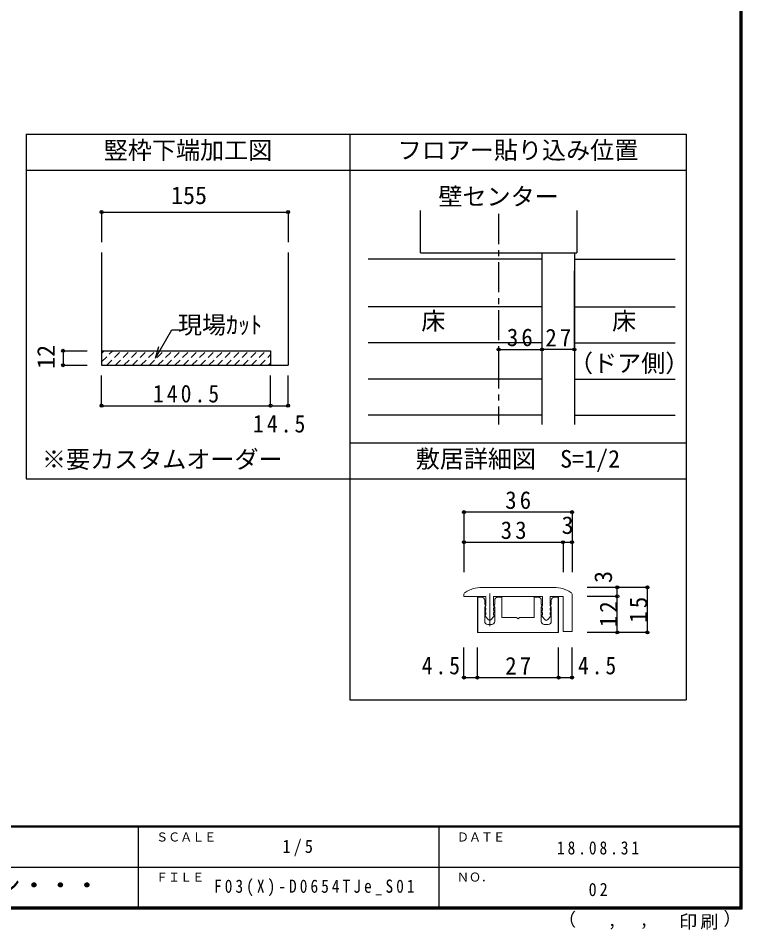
# Model space of a CAD drawing. Units: millimetres at full size, sheet at 1:5, with parts at other scales. Extents: x -973 to 977, y -718 to 696.
# Drawn here: x 375 to 977, y -718 to 40 of the extents above; entities that cross this region are included whole.
import ezdxf
from ezdxf.enums import TextEntityAlignment as Align

# ---------------------------------------------------------------- set-up
doc = ezdxf.new("R2010")
doc.units = ezdxf.units.MM
doc.header["$LTSCALE"] = 5
doc.header["$PDMODE"] = 32
doc.header["$PDSIZE"] = 2.5
doc.linetypes.add('CHAIN1', pattern=[8, 5, -1, 1, -1])
doc.linetypes.add('DASHED1', pattern=[1.8, 1.2, -0.6])
for name, color, linetype in [('0-0_補助線', 7, 'Continuous'), ('0-1_通り芯', 4, 'CHAIN1'), ('0-3_仕上', 7, 'Continuous'), ('0-4_枠', 3, 'Continuous'), ('0-A_文字', 3, 'Continuous'), ('0-B_寸法', 7, 'Continuous'), ('0-C_ﾊｯﾁ', 4, 'DASHED1'), ('0-D', 4, 'Continuous'), ('1-B_寸法', 7, 'Continuous'), ('F-1_通り芯', 6, 'Continuous'), ('F-A_文字', 7, 'Continuous')]:
    doc.layers.add(name, color=color, linetype=linetype)
doc.layers.add('1-7_金物', color=7, linetype='Continuous', lineweight=18)
doc.styles.add('ＭＳ ゴシック', font='')
doc.styles.get('ＭＳ ゴシック').set_extended_font_data('MS Gothic')

msp = doc.modelspace()

# ---------------------------------------------------------------- linework, layer by layer
at = {"layer": '0-1_通り芯'}
msp.add_line((774.586, -122.916), (774.586, -297.994), dxfattribs=at)
at = {"layer": '0-3_仕上'}
for p, q in [((709.586, -155.28), (709.586, -120.199)), ((839.586, -120.199), (839.586, -155.28)), ((709.586, -155.28), (839.586, -155.28))]:
    msp.add_line(p, q, dxfattribs=at)
at = {"layer": '0-4_枠'}
for p, q in [((444.676, -154.993), (444.676, -248.625)), ((599.676, -154.993), (599.676, -248.625)), ((810.586, -155.28), (810.586, -297.994)), ((837.586, -155.28), (837.586, -297.994)), ((444.676, -236.625), (585.176, -236.625)), ((585.176, -236.625), (585.176, -248.625))]:
    msp.add_line(p, q, dxfattribs=at)
at = {"layer": '0-A_文字'}
for p, q in [((382.073, -56.667), (382.073, -343.192)), ((930.501, -56.667), (930.501, -526.667)), ((382.073, -86.667), (650.928, -86.667)), ((650.928, -86.667), (930.501, -86.667)), ((650.928, -313.192), (930.501, -313.192)), ((382.073, -343.192), (650.928, -343.192)), ((650.928, -343.192), (930.501, -343.192)), ((650.928, -526.667), (930.501, -526.667))]:
    msp.add_line(p, q, dxfattribs=at)
at = {"layer": '0-A_文字', "color": 7}
msp.add_line((489.57, -242.832), (492.158, -233.173), dxfattribs=at)
at = {"layer": '0-A_文字'}
for points in [[(382.073, -56.667), (650.928, -56.667), (930.501, -56.667)], [(650.928, -56.667), (650.928, -343.192), (650.928, -526.667)]]:
    msp.add_lwpolyline(points, dxfattribs=at)
at = {"layer": '0-A_文字', "color": 7}
msp.add_lwpolyline([(489.57, -242.832), (503.138, -219.332), (509.957, -219.332)], dxfattribs=at)
at = {"layer": '0-B_寸法', "color": 4}
for p, q in [((444.676, -121.321), (599.676, -121.321)), ((444.676, -121.321), (444.676, -146.321)), ((599.676, -121.321), (599.676, -146.321)), ((837.586, -235.531), (837.586, -170.28)), ((412.676, -236.625), (412.676, -248.625)), ((412.676, -236.625), (432.676, -236.625)), ((774.586, -235.531), (810.586, -235.531)), ((774.586, -235.531), (774.586, -245.145)), ((810.586, -235.531), (810.586, -245.145)), ((837.586, -235.531), (810.586, -235.531)), ((412.676, -248.625), (432.676, -248.625)), ((444.676, -282.296), (444.676, -257.296)), ((585.176, -282.296), (585.176, -257.296)), ((599.676, -282.296), (599.676, -257.296)), ((444.676, -282.296), (585.176, -282.296)), ((585.176, -282.296), (599.676, -282.296))]:
    msp.add_line(p, q, dxfattribs=at)
at = {"layer": '0-B_寸法', "color": 3}
msp.add_line((444.676, -248.625), (599.676, -248.625), dxfattribs=at)
at = {"layer": '0-B_寸法'}
for p in [(444.676, -121.321), (599.676, -121.321), (774.586, -235.531), (810.586, -235.531), (837.586, -235.531), (412.676, -236.625), (412.676, -248.625), (444.676, -282.296), (585.176, -282.296), (599.676, -282.296)]:
    msp.add_point(p, dxfattribs=at)
at = {"layer": '0-C_ﾊｯﾁ'}
for p, q in [((444.676, -245.959), (454.01, -236.625)), ((444.676, -238.888), (446.939, -236.625)), ((449.081, -248.625), (461.081, -236.625)), ((456.152, -248.625), (468.152, -236.625)), ((463.223, -248.625), (475.223, -236.625)), ((470.294, -248.625), (482.294, -236.625)), ((477.365, -248.625), (489.365, -236.625)), ((484.437, -248.625), (496.437, -236.625)), ((491.508, -248.625), (503.508, -236.625)), ((498.579, -248.625), (510.579, -236.625)), ((505.65, -248.625), (517.65, -236.625)), ((512.721, -248.625), (524.721, -236.625)), ((519.792, -248.625), (531.792, -236.625)), ((526.863, -248.625), (538.863, -236.625)), ((533.934, -248.625), (545.934, -236.625)), ((541.005, -248.625), (553.005, -236.625)), ((548.076, -248.625), (560.076, -236.625)), ((555.147, -248.625), (567.147, -236.625)), ((562.218, -248.625), (574.218, -236.625)), ((569.289, -248.625), (581.289, -236.625)), ((576.36, -248.625), (585.176, -239.809)), ((583.432, -248.625), (585.176, -246.88))]:
    msp.add_line(p, q, dxfattribs=at)
at = {"layer": '0-D'}
for p, q in [((810.586, -160.531), (666.086, -160.531)), ((837.586, -160.531), (921.182, -160.531)), ((810.586, -200.145), (666.086, -200.145)), ((837.586, -200.145), (921.182, -200.145)), ((810.586, -230.145), (666.086, -230.145)), ((837.586, -230.145), (921.182, -230.145)), ((810.586, -260.145), (666.086, -260.145)), ((837.586, -260.145), (921.182, -260.145)), ((810.586, -290.145), (666.086, -290.145)), ((837.586, -290.145), (921.182, -290.145))]:
    msp.add_line(p, q, dxfattribs=at)
at = {"layer": '1-7_金物'}
for p, q in [((760.714, -433.25), (820.714, -433.25)), ((745.714, -439.542), (745.714, -440.75)), ((745.714, -440.75), (764.089, -440.75)), ((760.589, -441.5), (756.964, -441.5)), ((756.964, -470.75), (756.964, -441.5)), ((757.214, -470.75), (757.214, -441.5)), ((763.089, -447.125), (763.089, -444)), ((764.089, -440.75), (764.089, -448.25)), ((770.339, -440.75), (770.339, -448.25)), ((770.339, -440.75), (811.089, -440.75)), ((771.339, -447.125), (771.339, -444)), ((773.839, -441.5), (777.214, -441.5)), ((777.214, -441.5), (777.214, -458.25)), ((807.589, -441.5), (804.214, -441.5)), ((804.214, -441.5), (804.214, -458.25)), ((810.089, -447.125), (810.089, -444)), ((811.089, -440.75), (811.089, -448.25)), ((817.339, -440.75), (817.339, -448.25)), ((817.339, -440.75), (828.214, -440.75)), ((818.339, -447.125), (818.339, -444)), ((824.214, -441.5), (824.214, -470.75)), ((828.214, -440.75), (828.214, -470)), ((835.714, -439.542), (835.714, -470)), ((763.089, -447.125), (763.607, -447.989)), ((763.089, -449.625), (763.607, -448.761)), ((763.089, -461.5), (763.089, -449.625)), ((763.571, -449.114), (764.089, -448.25)), ((763.571, -449.886), (764.089, -450.75)), ((763.571, -452.864), (764.089, -452)), ((763.571, -453.636), (764.089, -454.5)), ((764.089, -450.75), (764.089, -452)), ((764.089, -454.5), (764.089, -455.75)), ((770.857, -449.114), (770.339, -448.25)), ((770.857, -449.886), (770.339, -450.75)), ((770.339, -450.75), (770.339, -452)), ((770.857, -452.864), (770.339, -452)), ((770.857, -453.636), (770.339, -454.5)), ((770.339, -454.5), (770.339, -455.75)), ((771.339, -447.125), (770.821, -447.989)), ((771.339, -449.625), (770.821, -448.761)), ((771.339, -461.5), (771.339, -449.625)), ((810.089, -447.125), (810.608, -447.989)), ((810.089, -449.625), (810.608, -448.761)), ((810.089, -461.5), (810.089, -449.625)), ((810.571, -449.114), (811.089, -448.25)), ((810.571, -449.886), (811.089, -450.75)), ((810.571, -452.864), (811.089, -452)), ((810.571, -453.636), (811.089, -454.5)), ((811.089, -450.75), (811.089, -452)), ((811.089, -454.5), (811.089, -455.75)), ((817.857, -449.114), (817.339, -448.25)), ((817.857, -449.886), (817.339, -450.75)), ((817.339, -450.75), (817.339, -452)), ((817.857, -452.864), (817.339, -452)), ((817.857, -453.636), (817.339, -454.5)), ((817.339, -454.5), (817.339, -455.75)), ((818.339, -447.125), (817.821, -447.989)), ((818.339, -449.625), (817.821, -448.761)), ((818.339, -461.5), (818.339, -449.625)), ((763.571, -456.614), (764.089, -455.75)), ((766.298, -460.35), (763.664, -457.51)), ((770.764, -457.51), (768.131, -460.35)), ((770.857, -456.614), (770.339, -455.75)), ((789.464, -458.25), (777.214, -458.25)), ((790.714, -459.5), (789.464, -458.25)), ((790.714, -459.5), (791.964, -458.25)), ((804.214, -458.25), (791.964, -458.25)), ((810.571, -456.614), (811.089, -455.75)), ((813.298, -460.35), (810.664, -457.51)), ((817.764, -457.51), (815.131, -460.35)), ((817.857, -456.614), (817.339, -455.75)), ((768.839, -464), (765.589, -464)), ((812.589, -464), (815.839, -464)), ((828.214, -470), (835.714, -470))]:
    msp.add_line(p, q, dxfattribs=at)
at = {"layer": '1-7_金物', "color": 4}
msp.add_line((767.214, -438.25), (767.214, -465.603), dxfattribs=at)
at = {"layer": '1-7_金物'}
msp.add_lwpolyline([(820.839, -441.5), (824.464, -441.5), (824.464, -470.75), (756.964, -470.75)], dxfattribs=at)
for centre, radius, start, end in [((748.214, -439.542), 2.5, 123.74899, 180), ((760.714, -458.25), 25, 90, 123.74899), ((820.714, -458.25), 25, 56.25101, 90), ((833.214, -439.542), 2.5, 0, 56.25101), ((760.589, -444), 2.5, 0, 90), ((773.839, -444), 2.5, 90, 180), ((807.589, -444), 2.5, 0, 90), ((820.839, -444), 2.5, 90, 180), ((764.214, -449.5), 0.75, 149.05366, 210.94634), ((764.214, -453.25), 0.75, 149.05366, 210.94634), ((762.964, -448.375), 0.75, 329.05368, 30.94635), ((771.464, -448.375), 0.75, 149.05365, 210.94632), ((770.214, -449.5), 0.75, 329.05366, 30.94634), ((770.214, -453.25), 0.75, 329.05366, 30.94634), ((811.214, -449.5), 0.75, 149.05366, 210.94634), ((811.214, -453.25), 0.75, 149.05366, 210.94634), ((809.964, -448.375), 0.75, 329.05368, 30.94635), ((818.464, -448.375), 0.75, 149.05365, 210.94632), ((817.214, -449.5), 0.75, 329.05366, 30.94634), ((817.214, -453.25), 0.75, 329.05366, 30.94634), ((765.589, -461.5), 2.5, 180, 270), ((764.214, -457), 0.75, 149.05366, 222.83826), ((767.214, -459.5), 1.25, 222.83826, 317.16174), ((768.839, -461.5), 2.5, 270, 0), ((770.214, -457), 0.75, 317.16174, 30.94634), ((812.589, -461.5), 2.5, 180, 270), ((811.214, -457), 0.75, 149.05366, 222.83826), ((814.214, -459.5), 1.25, 222.83826, 317.16174), ((815.839, -461.5), 2.5, 270, 0), ((817.214, -457), 0.75, 317.16174, 30.94634)]:
    msp.add_arc(centre, radius, start, end, dxfattribs=at)
at = {"layer": '1-B_寸法', "color": 4}
for p, q in [((835.714, -370.75), (745.714, -370.75)), ((745.714, -370.75), (745.714, -420.75)), ((835.714, -370.75), (835.714, -420.75)), ((745.714, -395.75), (828.214, -395.75)), ((828.214, -395.75), (835.714, -395.75)), ((828.214, -395.75), (828.214, -420.75)), ((873.214, -440.75), (873.214, -433.25)), ((873.214, -440.75), (848.214, -440.75)), ((873.214, -470.75), (873.214, -440.75)), ((898.214, -470.75), (848.214, -470.75)), ((745.714, -508.25), (745.714, -483.25)), ((756.964, -508.25), (756.964, -483.25)), ((824.464, -508.25), (824.464, -483.25)), ((835.714, -508.25), (835.714, -483.25)), ((745.714, -508.25), (756.964, -508.25)), ((756.964, -508.25), (824.464, -508.25)), ((824.464, -508.25), (835.714, -508.25))]:
    msp.add_line(p, q, dxfattribs=at)
msp.add_lwpolyline([(898.214, -470.75), (898.214, -433.25), (848.214, -433.25)], dxfattribs=at)
at = {"layer": '1-B_寸法'}
for p in [(745.714, -370.75), (835.714, -370.75), (745.714, -395.75), (828.214, -395.75), (835.714, -395.75), (873.214, -433.25), (898.214, -433.25), (873.214, -440.75), (873.214, -470.75), (898.214, -470.75), (745.714, -508.25), (756.964, -508.25), (824.464, -508.25), (835.714, -508.25)]:
    msp.add_point(p, dxfattribs=at)
at = {"layer": 'F-1_通り芯'}
for p, q in [((974.986, 695.833), (974.986, -700.833)), ((975.82, 695.833), (975.82, -700.833)), ((976.653, 695.833), (976.653, -700.833)), ((976.653, -631.667), (-973.347, -631.667)), ((976.653, -632.5), (-973.347, -632.5)), ((474.986, -632.5), (474.986, -699.167)), ((724.986, -632.5), (724.986, -699.167)), ((1.653, -665.833), (974.986, -665.834)), ((976.653, -699.167), (-973.347, -699.167)), ((976.653, -700), (-973.347, -700)), ((976.653, -700.833), (-973.347, -700.833))]:
    msp.add_line(p, q, dxfattribs=at)

# ---------------------------------------------------------------- texts
at = {"layer": '0-0_補助線', "style": 'ＭＳ ゴシック'}
msp.add_text('※要カスタムオーダー', height=14.66, dxfattribs=at).set_placement((395.111, -338.558), align=Align.BOTTOM_LEFT)
at = {"layer": '0-A_文字', "color": 7, "style": 'ＭＳ ゴシック'}
for s, p in [('竪枠下端加工図', (446.5, -81.667)), ('フロアー貼り込み位置', (690.714, -81.667)), ('壁センター', (724.586, -120.199)), ('床', (710.336, -223.581)), ('床', (868.884, -223.581)), ('現場ｶｯﾄ', (508.138, -226.832)), ('（ドア側）', (833.086, -258.667)), ('敷居詳細図\u3000S=1/2', (705.714, -338.192))]:
    msp.add_text(s, height=14.66, dxfattribs=at).set_placement(p, align=Align.BOTTOM_LEFT)
at = {"layer": '0-B_寸法', "style": 'ＭＳ ゴシック'}
msp.add_text('155', height=14.66, dxfattribs=at).set_placement((502.366, -119.106), align=Align.BOTTOM_LEFT)
msp.add_text('12', height=14.66, rotation=90, dxfattribs=at).set_placement((410.176, -251.739), align=Align.BOTTOM_LEFT)
at = {"layer": '0-B_寸法', "char_height": 14.66, "attachment_point": 7, "style": 'ＭＳ ゴシック'}
for s, insert in [('\\T1.27;\\W0.95;36', (781.461, -233.031)), ('\\T1.27;\\W0.95;27', (813.461, -233.031)), ('\\T1.28;\\W0.9;140.5', (487.426, -279.796)), ('\\T1.28;\\W0.9;14.5', (570.551, -304.796))]:
    msp.add_mtext(s, dxfattribs=dict(at, insert=insert))
at = {"layer": '1-B_寸法', "style": 'ＭＳ ゴシック'}
msp.add_text('3', height=14.66, dxfattribs=at).set_placement((826.964, -393.25), align=Align.BOTTOM_LEFT)
msp.add_text('3', height=14.66, rotation=90, dxfattribs=at).set_placement((873.214, -429.618), align=Align.BOTTOM_LEFT)
at = {"layer": '1-B_寸法', "char_height": 14.66, "attachment_point": 7, "style": 'ＭＳ ゴシック'}
for s, insert in [('\\T1.27;\\W0.95;36', (780.089, -368.25)), ('\\T1.27;\\W0.95;33', (776.339, -393.25)), ('\\T1.27;\\W0.9;4.5', (710.732, -505.75)), ('\\T1.27;\\W0.95;27', (780.089, -505.75)), ('\\T1.27;\\W0.9;4.5', (840.536, -505.75))]:
    msp.add_mtext(s, dxfattribs=dict(at, insert=insert))
at = {"layer": '1-B_寸法', "char_height": 14.66, "attachment_point": 7, "rotation": 90, "style": 'ＭＳ ゴシック'}
for s, insert in [('\\T1.27;\\W0.95;12', (873.214, -466.375)), ('\\T1.27;\\W0.95;15', (898.214, -462.625))]:
    msp.add_mtext(s, dxfattribs=dict(at, insert=insert))
at = {"layer": 'F-A_文字', "style": 'ＭＳ ゴシック'}
for s, height, p in [('ＳＣＡＬＥ', 7.331, (489.986, -646.667)), ('ＤＡＴＥ', 7.331, (739.986, -646.667)), ('ＦＩＬＥ', 7.331, (489.986, -680)), ('ＮＯ．', 7.331, (739.986, -680.001)), ('（', 11, (823.992, -718.052)), ('）', 11, (961.387, -717.355)), (',', 11, (865.199, -718.052)), (',', 11, (891.686, -717.588))]:
    msp.add_text(s, height=height, dxfattribs=at).set_placement(p, align=Align.BOTTOM_LEFT)
at = {"layer": 'F-A_文字', "style": 'ＭＳ ゴシック', "width": 1.1}
msp.add_text('ウッドワン・・・', height=14.66, dxfattribs=at).set_placement((267.486, -692.5), align=Align.BOTTOM_LEFT)
at = {"layer": 'F-A_文字', "char_height": 11, "attachment_point": 7, "style": 'ＭＳ ゴシック'}
for s, insert in [('\\T1.38;\\W0.9;1/5', (594.986, -656.667)), ('\\T1.39;\\W0.85;18.08.31', (823.111, -655.417)), ('\\T1.4;\\W0.85;F03(X)-D0654TJe_S01', (538.111, -690.001)), ('\\T1.36;\\W0.9;02', (849.361, -690.001)), ('\\T1.17;印刷', (924.678, -717.82))]:
    msp.add_mtext(s, dxfattribs=dict(at, insert=insert))

doc.saveas('drawing.dxf')
